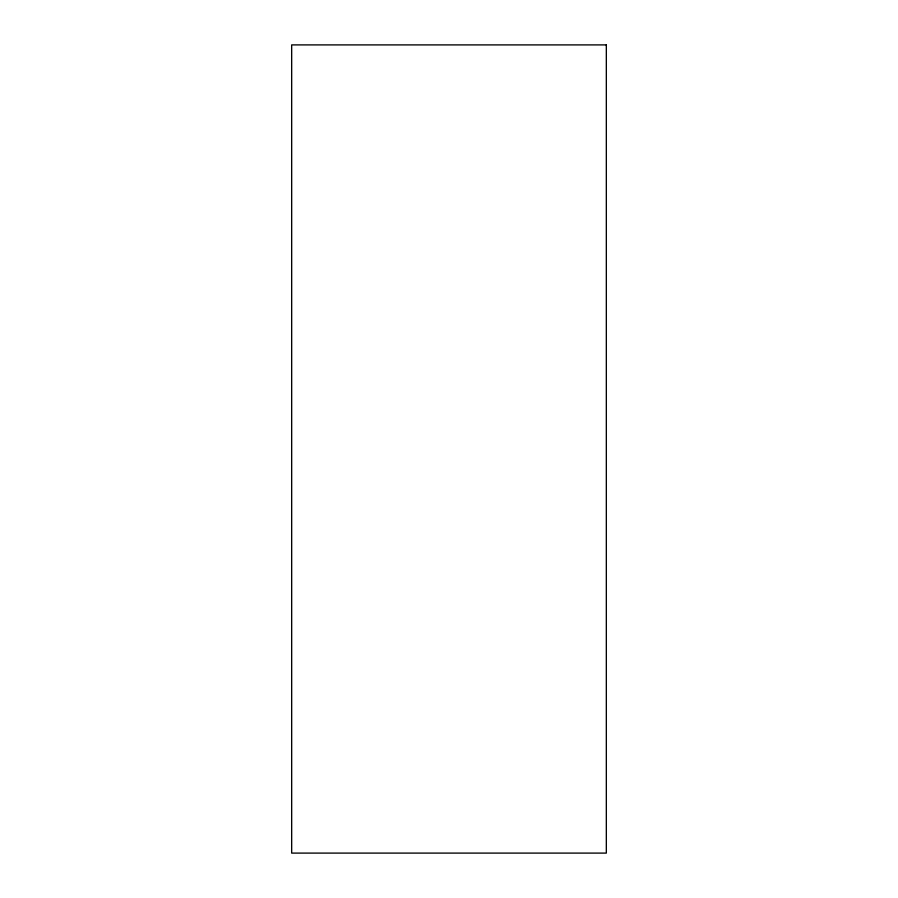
<?xml version="1.0" encoding="UTF-8"?>
<svg xmlns="http://www.w3.org/2000/svg" width="898" height="898" viewBox="0 0 898 898"><rect width="100%" height="100%" fill="white"/><g stroke="black" fill="none" stroke-linecap="round" stroke-linejoin="round"><path stroke-width="1.35" d="M606.33 44.9L291.67 44.9L291.67 853.1L606.33 853.1L606.33 44.9"/></g></svg>
